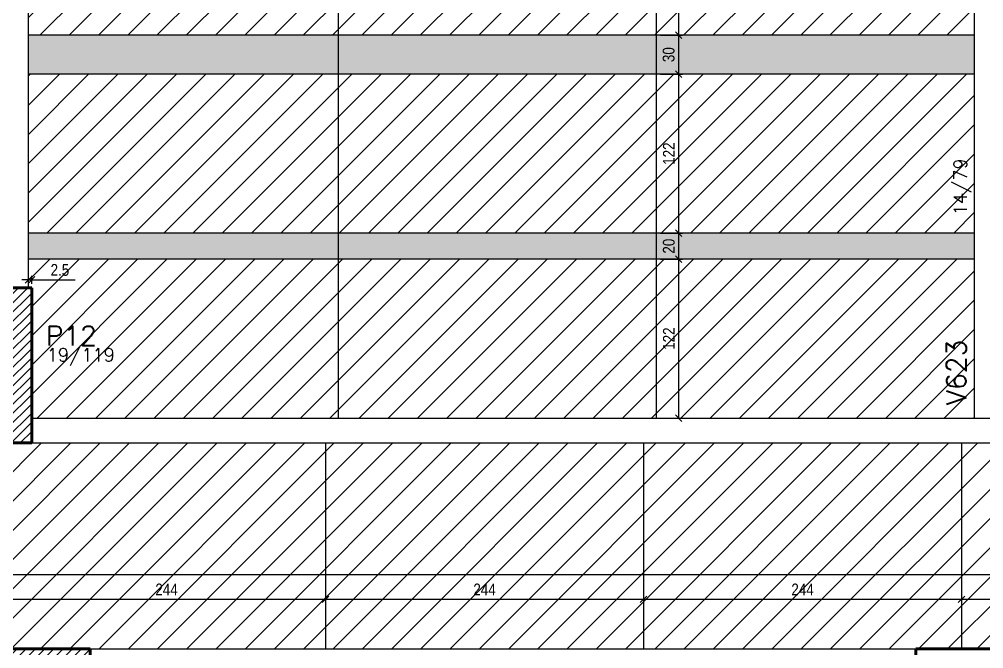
# Model space of a CAD drawing. Extents: x 8513 to 14085, y 7177 to 10799.
# Drawn here: x 11346 to 12086, y 9229 to 9712 of the extents above; entities that cross this region are included whole.
import ezdxf

# ---------------------------------------------------------------- set-up
doc = ezdxf.new("R2010")
doc.units = 0
doc.layers.add('COTA', color=241, linetype='Continuous')
doc.layers.add('Painéis', color=200, linetype='Continuous')
for name, color, linetype, lineweight in [('EST-PILAR', 7, 'Continuous', 9), ('EST-PILAR-CUT', 7, 'Continuous', 60), ('EST-PILAR-TEXT', 7, 'Continuous', 9), ('EST-VIGA', 7, 'Continuous', 30), ('EST-VIGA-TEXT', 7, 'Continuous', 9), ('Hachura', 253, 'Continuous', 9), ('REAPROVEITAMENTO', 7, 'Continuous', 9)]:
    doc.layers.add(name, color=color, linetype=linetype, lineweight=lineweight)
doc.styles.add('COTA TECNICA-50', font='techl___.ttf', dxfattribs={"height": 9})
doc.styles.add('RomanS_IV50', font='romans_IV50.ttf', dxfattribs={"height": 11.25})
doc.styles.add('RomanS_IV50_B', font='', dxfattribs={"height": 18.75})
doc.styles.get('RomanS_IV50_B').set_extended_font_data('RomanS_IV50', bold=True)
doc.dimstyles.new('PAINEL', dxfattribs={"dimtxt": 9, "dimasz": 5, "dimexe": 3, "dimexo": 3, "dimgap": 3, "dimtad": 1, "dimdec": 1, "dimzin": 12, "dimdsep": 46, "dimtxsty": 'COTA TECNICA-50', "dimblk": 'OBLIQUE', "dimcen": 0, "dimclrd": 4, "dimclre": 4, "dimclrt": 1, "dimadec": 1, "dimazin": 3, "dimtfac": 1, "dimtdec": 1, "dimtmove": 0, "dimatfit": 3, "dimldrblk": 'OBLIQUE', "dimfxl": 1, "dimtolj": 1, "dimtzin": 12, "dimarcsym": 0})
pattern_1 = [(45, (9853.6513, 9308.66), (-3.535534, 3.535534), [])]

# ---------------------------------------------------------------- blocks, each defined once
blk = doc.blocks.new('_Oblique')
at = {"color": 0, "linetype": 'ByBlock', "lineweight": -2}
blk.add_line((-0.5, -0.5), (0.5, 0.5), dxfattribs=at)
blk = doc.blocks.new('*D523')
at = {"layer": 'COTA', "color": 4, "lineweight": -2, "transparency": 16777216}
for p, q in [((11352.65, 9512.29), (11347.65, 9512.29)), ((11352.65, 9509.16), (11352.65, 9515.29)), ((11352.65, 9512.29), (11355.15, 9512.29)), ((11355.15, 9509.16), (11355.15, 9515.29)), ((11355.15, 9512.29), (11388.51, 9512.29))]:
    blk.add_line(p, q, dxfattribs=at)
at = {"layer": 'Defpoints', "color": 0, "transparency": 16777216}
for p in [(11355.15, 9512.29), (11352.65, 9506.16), (11355.15, 9506.16)]:
    blk.add_point(p, dxfattribs=at)
at = {"layer": 'COTA', "color": 4, "lineweight": -2, "transparency": 16777216, "xscale": 5, "yscale": 5, "zscale": 5}
blk.add_blockref('_Oblique', (11352.65, 9512.29), dxfattribs=at)
at = {"layer": 'COTA', "color": 4, "lineweight": -2, "transparency": 16777216, "xscale": 5, "yscale": 5, "zscale": 5, "rotation": 180}
blk.add_blockref('_Oblique', (11355.15, 9512.29), dxfattribs=at)
at = {"layer": 'COTA', "color": 1, "transparency": 16777216, "insert": (11376.83, 9519.88), "char_height": 9, "attachment_point": 5, "style": 'COTA TECNICA-50'}
blk.add_mtext('\\A1;2.5', dxfattribs=at)
blk = doc.blocks.new('*D502')
at = {"layer": 'COTA', "color": 4, "lineweight": -2, "transparency": 16777216}
for p, q in [((11837.65, 9528.16), (11854.62, 9528.16)), ((11851.62, 9406.16), (11851.62, 9528.16)), ((11837.65, 9406.16), (11854.62, 9406.16))]:
    blk.add_line(p, q, dxfattribs=at)
at = {"layer": 'Defpoints', "color": 0, "transparency": 16777216}
for p in [(11834.65, 9528.16), (11851.62, 9528.16), (11834.65, 9406.16)]:
    blk.add_point(p, dxfattribs=at)
at = {"layer": 'COTA', "color": 4, "lineweight": -2, "transparency": 16777216, "xscale": 5, "yscale": 5, "zscale": 5}
for p, rotation in [((11851.62, 9528.16), 90), ((11851.62, 9406.16), 270)]:
    blk.add_blockref('_Oblique', p, dxfattribs=dict(at, rotation=rotation))
at = {"layer": 'COTA', "color": 1, "transparency": 16777216, "insert": (11844.07, 9467.16), "char_height": 9, "attachment_point": 5, "rotation": 90, "style": 'COTA TECNICA-50'}
blk.add_mtext('\\A1;122', dxfattribs=at)
blk = doc.blocks.new('*D503')
at = {"layer": 'COTA', "color": 4, "lineweight": -2, "transparency": 16777216}
for p, q in [((11837.65, 9548.16), (11854.62, 9548.16)), ((11851.62, 9528.16), (11851.62, 9548.16)), ((11837.65, 9528.16), (11854.62, 9528.16))]:
    blk.add_line(p, q, dxfattribs=at)
at = {"layer": 'Defpoints', "color": 0, "transparency": 16777216}
for p in [(11834.65, 9548.16), (11851.62, 9548.16), (11834.65, 9528.16)]:
    blk.add_point(p, dxfattribs=at)
at = {"layer": 'COTA', "color": 4, "lineweight": -2, "transparency": 16777216, "xscale": 5, "yscale": 5, "zscale": 5}
for p, rotation in [((11851.62, 9548.16), 90), ((11851.62, 9528.16), 270)]:
    blk.add_blockref('_Oblique', p, dxfattribs=dict(at, rotation=rotation))
at = {"layer": 'COTA', "color": 1, "transparency": 16777216, "insert": (11844.03, 9538.16), "char_height": 9, "attachment_point": 5, "rotation": 90, "style": 'COTA TECNICA-50'}
blk.add_mtext('\\A1;20', dxfattribs=at)
blk = doc.blocks.new('*D504')
at = {"layer": 'COTA', "color": 4, "lineweight": -2, "transparency": 16777216}
for p, q in [((11837.65, 9670.16), (11854.62, 9670.16)), ((11851.62, 9548.16), (11851.62, 9670.16)), ((11837.65, 9548.16), (11854.62, 9548.16))]:
    blk.add_line(p, q, dxfattribs=at)
at = {"layer": 'Defpoints', "color": 0, "transparency": 16777216}
for p in [(11834.65, 9670.16), (11851.62, 9670.16), (11834.65, 9548.16)]:
    blk.add_point(p, dxfattribs=at)
at = {"layer": 'COTA', "color": 4, "lineweight": -2, "transparency": 16777216, "xscale": 5, "yscale": 5, "zscale": 5}
for p, rotation in [((11851.62, 9670.16), 90), ((11851.62, 9548.16), 270)]:
    blk.add_blockref('_Oblique', p, dxfattribs=dict(at, rotation=rotation))
at = {"layer": 'COTA', "color": 1, "transparency": 16777216, "insert": (11844.07, 9609.16), "char_height": 9, "attachment_point": 5, "rotation": 90, "style": 'COTA TECNICA-50'}
blk.add_mtext('\\A1;122', dxfattribs=at)
blk = doc.blocks.new('*D505')
at = {"layer": 'COTA', "color": 4, "lineweight": -2, "transparency": 16777216}
for p, q in [((11837.65, 9700.16), (11854.62, 9700.16)), ((11851.62, 9670.16), (11851.62, 9700.16)), ((11837.65, 9670.16), (11854.62, 9670.16))]:
    blk.add_line(p, q, dxfattribs=at)
at = {"layer": 'Defpoints', "color": 0, "transparency": 16777216}
for p in [(11834.65, 9700.16), (11851.62, 9700.16), (11834.65, 9670.16)]:
    blk.add_point(p, dxfattribs=at)
at = {"layer": 'COTA', "color": 4, "lineweight": -2, "transparency": 16777216, "xscale": 5, "yscale": 5, "zscale": 5}
for p, rotation in [((11851.62, 9700.16), 90), ((11851.62, 9670.16), 270)]:
    blk.add_blockref('_Oblique', p, dxfattribs=dict(at, rotation=rotation))
at = {"layer": 'COTA', "color": 1, "transparency": 16777216, "insert": (11843.92, 9685.16), "char_height": 9, "attachment_point": 5, "rotation": 90, "style": 'COTA TECNICA-50'}
blk.add_mtext('\\A1;30', dxfattribs=at)
blk = doc.blocks.new('*D506')
at = {"layer": 'COTA', "color": 4, "lineweight": -2, "transparency": 16777216}
for p, q in [((11839.62, 9822.16), (11854.62, 9822.16)), ((11851.62, 9700.16), (11851.62, 9822.16)), ((11837.65, 9700.16), (11854.62, 9700.16))]:
    blk.add_line(p, q, dxfattribs=at)
at = {"layer": 'Defpoints', "color": 0, "transparency": 16777216}
for p in [(11836.62, 9822.16), (11851.62, 9822.16), (11834.65, 9700.16)]:
    blk.add_point(p, dxfattribs=at)
at = {"layer": 'COTA', "color": 4, "lineweight": -2, "transparency": 16777216, "xscale": 5, "yscale": 5, "zscale": 5}
for p, rotation in [((11851.62, 9822.16), 90), ((11851.62, 9700.16), 270)]:
    blk.add_blockref('_Oblique', p, dxfattribs=dict(at, rotation=rotation))
at = {"layer": 'COTA', "color": 1, "transparency": 16777216, "insert": (11844.07, 9761.16), "char_height": 9, "attachment_point": 5, "rotation": 90, "style": 'COTA TECNICA-50'}
blk.add_mtext('\\A1;122', dxfattribs=at)
blk = doc.blocks.new('*D607')
at = {"layer": 'COTA', "color": 4, "lineweight": -2, "transparency": 16777216}
for p, q in [((11336.65, 9283.16), (11336.65, 9264.07)), ((11580.65, 9283.16), (11580.65, 9264.07)), ((11336.65, 9267.07), (11580.65, 9267.07))]:
    blk.add_line(p, q, dxfattribs=at)
at = {"layer": 'Defpoints', "color": 0, "transparency": 16777216}
for p in [(11336.65, 9286.16), (11580.65, 9286.16), (11580.65, 9267.07)]:
    blk.add_point(p, dxfattribs=at)
at = {"layer": 'COTA', "color": 4, "lineweight": -2, "transparency": 16777216, "xscale": 5, "yscale": 5, "zscale": 5, "rotation": 180}
blk.add_blockref('_Oblique', (11336.65, 9267.07), dxfattribs=at)
at = {"layer": 'COTA', "color": 4, "lineweight": -2, "transparency": 16777216, "xscale": 5, "yscale": 5, "zscale": 5}
blk.add_blockref('_Oblique', (11580.65, 9267.07), dxfattribs=at)
at = {"layer": 'COTA', "color": 1, "transparency": 16777216, "insert": (11458.65, 9274.63), "char_height": 9, "attachment_point": 5, "style": 'COTA TECNICA-50'}
blk.add_mtext('\\A1;244', dxfattribs=at)
blk = doc.blocks.new('*D608')
at = {"layer": 'COTA', "color": 4, "lineweight": -2, "transparency": 16777216}
for p, q in [((11580.65, 9283.16), (11580.65, 9264.07)), ((11824.65, 9283.16), (11824.65, 9264.07)), ((11580.65, 9267.07), (11824.65, 9267.07))]:
    blk.add_line(p, q, dxfattribs=at)
at = {"layer": 'Defpoints', "color": 0, "transparency": 16777216}
for p in [(11580.65, 9286.16), (11824.65, 9286.16), (11824.65, 9267.07)]:
    blk.add_point(p, dxfattribs=at)
at = {"layer": 'COTA', "color": 4, "lineweight": -2, "transparency": 16777216, "xscale": 5, "yscale": 5, "zscale": 5, "rotation": 180}
blk.add_blockref('_Oblique', (11580.65, 9267.07), dxfattribs=at)
at = {"layer": 'COTA', "color": 4, "lineweight": -2, "transparency": 16777216, "xscale": 5, "yscale": 5, "zscale": 5}
blk.add_blockref('_Oblique', (11824.65, 9267.07), dxfattribs=at)
at = {"layer": 'COTA', "color": 1, "transparency": 16777216, "insert": (11702.65, 9274.63), "char_height": 9, "attachment_point": 5, "style": 'COTA TECNICA-50'}
blk.add_mtext('\\A1;244', dxfattribs=at)
blk = doc.blocks.new('*D609')
at = {"layer": 'COTA', "color": 4, "lineweight": -2, "transparency": 16777216}
for p, q in [((11824.65, 9283.16), (11824.65, 9264.07)), ((12068.65, 9283.16), (12068.65, 9264.07)), ((11824.65, 9267.07), (12068.65, 9267.07))]:
    blk.add_line(p, q, dxfattribs=at)
at = {"layer": 'Defpoints', "color": 0, "transparency": 16777216}
for p in [(11824.65, 9286.16), (12068.65, 9286.16), (12068.65, 9267.07)]:
    blk.add_point(p, dxfattribs=at)
at = {"layer": 'COTA', "color": 4, "lineweight": -2, "transparency": 16777216, "xscale": 5, "yscale": 5, "zscale": 5, "rotation": 180}
blk.add_blockref('_Oblique', (11824.65, 9267.07), dxfattribs=at)
at = {"layer": 'COTA', "color": 4, "lineweight": -2, "transparency": 16777216, "xscale": 5, "yscale": 5, "zscale": 5}
blk.add_blockref('_Oblique', (12068.65, 9267.07), dxfattribs=at)
at = {"layer": 'COTA', "color": 1, "transparency": 16777216, "insert": (11946.65, 9274.63), "char_height": 9, "attachment_point": 5, "style": 'COTA TECNICA-50'}
blk.add_mtext('\\A1;244', dxfattribs=at)
blk = doc.blocks.new('*D610')
at = {"layer": 'COTA', "color": 4, "lineweight": -2, "transparency": 16777216}
for p, q in [((12068.65, 9283.16), (12068.65, 9264.07)), ((12276.15, 9283.16), (12276.15, 9264.07)), ((12068.65, 9267.07), (12276.15, 9267.07))]:
    blk.add_line(p, q, dxfattribs=at)
at = {"layer": 'Defpoints', "color": 0, "transparency": 16777216}
for p in [(12068.65, 9286.16), (12276.15, 9286.16), (12276.15, 9267.07)]:
    blk.add_point(p, dxfattribs=at)
at = {"layer": 'COTA', "color": 4, "lineweight": -2, "transparency": 16777216, "xscale": 5, "yscale": 5, "zscale": 5, "rotation": 180}
blk.add_blockref('_Oblique', (12068.65, 9267.07), dxfattribs=at)
at = {"layer": 'COTA', "color": 4, "lineweight": -2, "transparency": 16777216, "xscale": 5, "yscale": 5, "zscale": 5}
blk.add_blockref('_Oblique', (12276.15, 9267.07), dxfattribs=at)
at = {"layer": 'COTA', "color": 1, "transparency": 16777216, "insert": (12172.4, 9274.67), "char_height": 9, "attachment_point": 5, "style": 'COTA TECNICA-50'}
blk.add_mtext('\\A1;207.5', dxfattribs=at)

msp = doc.modelspace()

# ---------------------------------------------------------------- hatches: boundary and pattern name
at = {"layer": 'EST-PILAR'}
h = msp.add_hatch(dxfattribs=at)
h.set_pattern_fill('FP_1', color=5, style=0, pattern_type=2)
h.set_pattern_definition(pattern_1)
h.paths.add_polyline_path([(11336.15, 9387.16), (11355.15, 9387.16), (11355.15, 9506.16), (11336.15, 9506.16)], flags=0)
h = msp.add_hatch(dxfattribs=at)
h.set_pattern_fill('FP_1', color=5, style=0, pattern_type=2)
h.set_pattern_definition(pattern_1)
h.paths.add_polyline_path([(11400.15, 9210.16), (11400.15, 9229.16), (11291.15, 9229.16), (11291.15, 9210.16)], flags=0)
at = {"layer": 'Hachura'}
h = msp.add_hatch(color=256, dxfattribs=at)
h.dxf.hatch_style = 1
h.paths.add_polyline_path([(11834.65, 9882.66), (11834.65, 9912.66), (12078.65, 9912.66), (12078.65, 9882.66)])
h.paths.add_polyline_path([(11590.65, 9882.66), (11590.65, 9912.66), (11834.65, 9912.66), (11834.65, 9882.66)])
h.paths.add_polyline_path([(11590.65, 9912.66), (11590.65, 9882.66), (11352.65, 9882.66), (11352.65, 9912.66)])
h.paths.add_polyline_path([(11590.65, 9700.16), (11590.65, 9670.16), (11352.65, 9670.16), (11352.65, 9700.16)])
h.paths.add_polyline_path([(11834.65, 9700.16), (11834.65, 9670.16), (11590.65, 9670.16), (11590.65, 9700.16)])
h.paths.add_polyline_path([(11834.65, 9670.16), (11834.65, 9700.16), (12078.65, 9700.16), (12078.65, 9670.16)])
h.paths.add_polyline_path([(11834.65, 9528.16), (11834.65, 9548.16), (12078.65, 9548.16), (12078.65, 9528.16)])
h.paths.add_polyline_path([(11590.65, 9528.16), (11590.65, 9548.16), (11834.65, 9548.16), (11834.65, 9528.16)])
h.paths.add_polyline_path([(11352.65, 9528.16), (11352.65, 9548.16), (11590.65, 9548.16), (11590.65, 9528.16)])
at = {"layer": 'REAPROVEITAMENTO'}
h = msp.add_hatch(dxfattribs=at)
h.set_pattern_fill('ANSI31', color=251, scale=5, style=0)
h.paths.add_polyline_path([(11834.65, 9528.16), (11834.65, 9406.16), (12078.65, 9406.16), (12078.65, 9528.16)])
h.paths.add_polyline_path([(11834.65, 9406.16), (11834.65, 9528.16), (11590.65, 9528.16), (11590.65, 9406.16)])
h.paths.add_polyline_path([(11352.65, 9528.16), (11352.65, 9506.16), (11355.15, 9506.16), (11355.15, 9406.16), (11590.65, 9406.16), (11590.65, 9528.16)])
h.paths.add_polyline_path([(11352.65, 9670.16), (11352.65, 9548.16), (11590.65, 9548.16), (11590.65, 9670.16)])
h.paths.add_polyline_path([(11590.65, 9670.16), (11590.65, 9548.16), (11834.65, 9548.16), (11834.65, 9670.16)])
h.paths.add_polyline_path([(11834.65, 9670.16), (11834.65, 9548.16), (12078.65, 9548.16), (12078.65, 9670.16)])
h.paths.add_polyline_path([(12078.65, 9700.16), (12078.65, 9822.16), (11834.65, 9822.16), (11834.65, 9700.16)])
h.paths.add_polyline_path([(11834.65, 9700.16), (11834.65, 9822.16), (11590.65, 9822.16), (11590.65, 9700.16)])
h.paths.add_polyline_path([(11352.65, 9822.16), (11352.65, 9700.16), (11590.65, 9700.16), (11590.65, 9822.16)])
h.paths.add_polyline_path([(11590.65, 9822.16), (11590.65, 9882.66), (11352.65, 9882.66), (11352.65, 9822.16)])
h.paths.add_polyline_path([(11834.65, 9822.16), (11834.65, 9882.66), (11590.65, 9882.66), (11590.65, 9822.16)])
h.paths.add_polyline_path([(11834.65, 9882.66), (11834.65, 9822.16), (12078.65, 9822.16), (12078.65, 9882.66)])
h.paths.add_polyline_path([(12078.65, 9912.66), (12078.65, 10034.66), (12061.15, 10034.66), (11834.65, 10034.66), (11834.65, 9912.66)])
h.paths.add_polyline_path([(11834.65, 9912.66), (11834.65, 10034.66), (11723.65, 10034.66), (11590.65, 10034.66), (11590.65, 9912.66)])
h.paths.add_polyline_path([(11370.15, 10034.66), (11352.65, 10034.66), (11352.65, 9912.66), (11590.65, 9912.66), (11590.65, 10034.66)])
h = msp.add_hatch(dxfattribs=at)
h.set_pattern_fill('ANSI31', color=251, scale=5, style=0)
h.paths.add_polyline_path([(12276.15, 9286.16), (12276.15, 9387.16), (12068.65, 9387.16), (12068.65, 9286.16)])
h.paths.add_polyline_path([(12068.65, 9286.16), (12068.65, 9387.16), (11824.65, 9387.16), (11824.65, 9286.16)])
h.paths.add_polyline_path([(11580.65, 9387.16), (11580.65, 9286.16), (11824.65, 9286.16), (11824.65, 9387.16)])
h.paths.add_polyline_path([(11580.65, 9387.16), (11355.15, 9387.16), (11336.65, 9387.16), (11336.65, 9286.16), (11580.65, 9286.16)])
h.paths.add_polyline_path([(11336.65, 9286.16), (11336.65, 9387.16), (11336.15, 9387.16), (11092.65, 9387.16), (11092.65, 9286.16)])
h.paths.add_polyline_path([(11092.65, 9286.16), (11092.65, 9387.16), (10848.65, 9387.16), (10848.65, 9286.16)])
h.paths.add_polyline_path([(10848.65, 9286.16), (10848.65, 9387.16), (10615.15, 9387.16), (10604.65, 9387.16), (10604.65, 9286.16)])
h.paths.add_polyline_path([(10604.65, 9286.16), (10604.65, 9387.16), (10596.15, 9387.16), (10360.65, 9387.16), (10360.65, 9286.16)])
h.paths.add_polyline_path([(10360.65, 9286.16), (10360.65, 9387.16), (10116.65, 9387.16), (10116.65, 9286.16)])
h.paths.add_polyline_path([(9872.65, 9387.16), (9872.65, 9286.16), (10116.65, 9286.16), (10116.65, 9387.16)])
h.paths.add_polyline_path([(9872.65, 9286.16), (9872.65, 9229.16), (10116.65, 9229.16), (10116.65, 9286.16)])
h.paths.add_polyline_path([(10116.65, 9286.16), (10116.65, 9229.16), (10360.65, 9229.16), (10360.65, 9286.16)])
h.paths.add_polyline_path([(10596.15, 9229.16), (10604.65, 9229.16), (10604.65, 9286.16), (10360.65, 9286.16), (10360.65, 9229.16)])
h.paths.add_polyline_path([(10848.65, 9229.16), (10848.65, 9286.16), (10604.65, 9286.16), (10604.65, 9229.16), (10615.15, 9229.16)])
h.paths.add_polyline_path([(11092.65, 9229.16), (11092.65, 9286.16), (10848.65, 9286.16), (10848.65, 9229.16)])
h.paths.add_polyline_path([(11291.15, 9229.16), (11336.65, 9229.16), (11336.65, 9286.16), (11092.65, 9286.16), (11092.65, 9229.16)])
h.paths.add_polyline_path([(11336.65, 9286.16), (11336.65, 9229.16), (11400.15, 9229.16), (11580.65, 9229.16), (11580.65, 9286.16)])
h.paths.add_polyline_path([(11824.65, 9229.16), (11824.65, 9286.16), (11580.65, 9286.16), (11580.65, 9229.16)])
h.paths.add_polyline_path([(12033.65, 9229.16), (12068.65, 9229.16), (12068.65, 9286.16), (11824.65, 9286.16), (11824.65, 9229.16)])
h.paths.add_polyline_path([(12276.15, 9229.16), (12276.15, 9286.16), (12068.65, 9286.16), (12068.65, 9229.16), (12137.65, 9229.16)])

# ---------------------------------------------------------------- linework, layer by layer
at = {"layer": 'EST-PILAR-CUT', "color": 5}
for p, q in [((11336.15, 9506.16), (11355.15, 9506.16)), ((11355.15, 9506.16), (11355.15, 9387.16)), ((11355.15, 9387.16), (11336.15, 9387.16)), ((11291.15, 9229.16), (11400.15, 9229.16)), ((11400.15, 9229.16), (11400.15, 9210.16)), ((12033.65, 9210.16), (12033.65, 9229.16)), ((12033.65, 9229.16), (12137.65, 9229.16))]:
    msp.add_line(p, q, dxfattribs=at)
at = {"layer": 'EST-VIGA', "color": 3}
for p, q in [((11352.65, 9506.16), (11352.65, 10034.66)), ((12078.65, 9406.16), (12078.65, 10034.66)), ((11355.15, 9406.16), (12276.15, 9406.16)), ((11355.15, 9387.16), (12276.15, 9387.16)), ((11400.15, 9229.16), (12033.65, 9229.16))]:
    msp.add_line(p, q, dxfattribs=at)
at = {"layer": 'Painéis', "ltscale": 70}
for p, q in [((11590.65, 9406.16), (11590.65, 10034.66)), ((11834.65, 9406.16), (11834.65, 10034.66)), ((12078.65, 9700.16), (11352.65, 9700.16)), ((12078.65, 9670.16), (11352.65, 9670.16)), ((12078.65, 9548.16), (11352.65, 9548.16)), ((12078.65, 9528.16), (11352.65, 9528.16)), ((11580.65, 9387.16), (11580.65, 9229.16)), ((11824.65, 9387.16), (11824.65, 9229.16)), ((12068.65, 9387.16), (12068.65, 9229.16)), ((9872.65, 9286.16), (12276.15, 9286.16))]:
    msp.add_line(p, q, dxfattribs=at)

# ---------------------------------------------------------------- texts
at = {"layer": 'EST-PILAR-TEXT', "lineweight": 50, "insert": (11365.95, 9476.86), "char_height": 15, "width": 54.9156, "attachment_point": 1, "style": 'RomanS_IV50_B'}
msp.add_mtext('P12', dxfattribs=at)
msp.add_mtext('P12', dxfattribs=at)
at = {"layer": 'EST-PILAR-TEXT', "lineweight": 30, "insert": (11366.7, 9459.73), "char_height": 10, "width": 70.5485, "attachment_point": 1, "style": 'RomanS_IV50'}
msp.add_mtext('19/119', dxfattribs=at)
msp.add_mtext('19/119', dxfattribs=at)
at = {"layer": 'EST-VIGA-TEXT', "lineweight": 30, "insert": (12062.65, 9561.92), "char_height": 10, "width": 58.924, "attachment_point": 1, "rotation": 90, "style": 'RomanS_IV50'}
msp.add_mtext('14/79', dxfattribs=at)
at = {"layer": 'EST-VIGA-TEXT', "lineweight": 50, "insert": (12057.2, 9416.22), "char_height": 15, "width": 70.1477, "attachment_point": 1, "rotation": 90, "style": 'RomanS_IV50_B'}
msp.add_mtext('V623', dxfattribs=at)

# ---------------------------------------------------------------- dimensions: what is measured, and where the dimension line sits
at = {"layer": 'COTA'}
for base, p1, p2, picture, middle in [((11851.62, 9822.16), (11834.65, 9700.16), (11836.62, 9822.16), '*D506', (11844.07, 9761.16)), ((11851.62, 9700.16), (11834.65, 9670.16), (11834.65, 9700.16), '*D505', (11843.92, 9685.16)), ((11851.62, 9670.16), (11834.65, 9548.16), (11834.65, 9670.16), '*D504', (11844.07, 9609.16)), ((11851.62, 9548.16), (11834.65, 9528.16), (11834.65, 9548.16), '*D503', (11844.03, 9538.16))]:
    dim = msp.add_linear_dim(base=base, p1=p1, p2=p2, angle=90, dimstyle='PAINEL', override={"dimtmove": 1}, dxfattribs=at)
    dim.commit()
    dim.dimension.update_dxf_attribs({"geometry": picture, "text_midpoint": middle})
for base, p1, p2, angle, picture, middle in [((11355.15, 9512.29), (11352.65, 9506.16), (11355.15, 9506.16), 180, '*D523', (11376.83, 9519.88)), ((11851.62, 9528.16), (11834.65, 9406.16), (11834.65, 9528.16), 90, '*D502', (11844.07, 9467.16))]:
    dim = msp.add_linear_dim(base=base, p1=p1, p2=p2, angle=angle, dimstyle='PAINEL', dxfattribs=at)
    dim.commit()
    dim.dimension.update_dxf_attribs({"geometry": picture, "text_midpoint": middle})
for base, p1, p2, picture, middle in [((11580.65, 9267.07), (11336.65, 9286.16), (11580.65, 9286.16), '*D607', (11458.65, 9274.63)), ((11824.65, 9267.07), (11580.65, 9286.16), (11824.65, 9286.16), '*D608', (11702.65, 9274.63)), ((12068.65, 9267.07), (11824.65, 9286.16), (12068.65, 9286.16), '*D609', (11946.65, 9274.63)), ((12276.15, 9267.07), (12068.65, 9286.16), (12276.15, 9286.16), '*D610', (12172.4, 9274.67))]:
    dim = msp.add_linear_dim(base=base, p1=p1, p2=p2, dimstyle='PAINEL', override={"dimtmove": 1}, dxfattribs=at)
    dim.commit()
    dim.dimension.update_dxf_attribs({"geometry": picture, "text_midpoint": middle})

doc.saveas('drawing.dxf')
